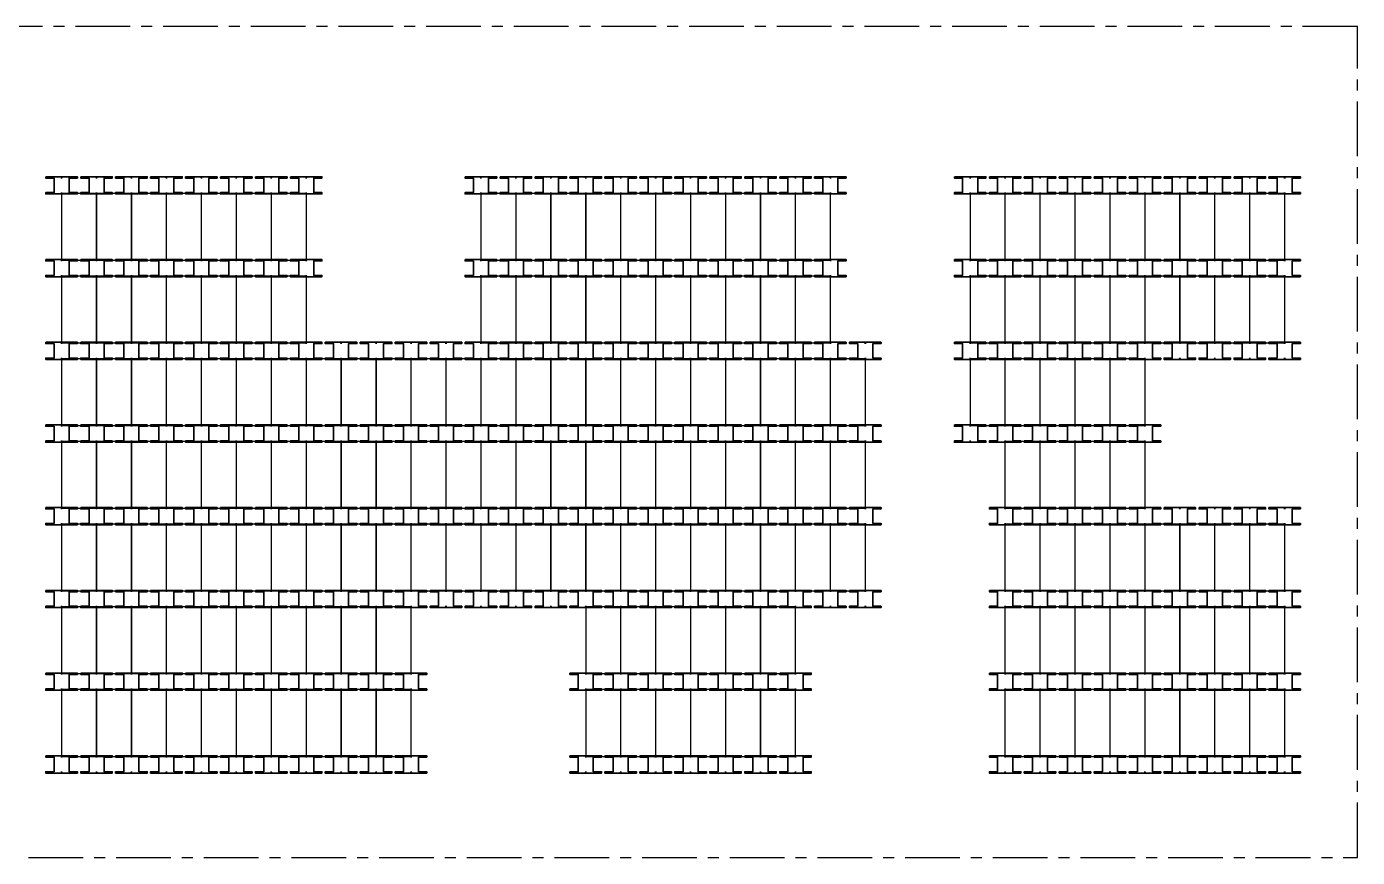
# Model space of a CAD drawing. Header units: inches. Extents: x 3525 to 7451, y 1113 to 2133.
# Drawn here: x 5933 to 7451, y 1185 to 2133 of the extents above; entities that cross this region are included whole.
import ezdxf

# ---------------------------------------------------------------- set-up
doc = ezdxf.new("R2010")
doc.units = ezdxf.units.IN
doc.header["$LTSCALE"] = 50
doc.header["$MEASUREMENT"] = 0
doc.linetypes.add('CENTER', pattern=[2, 1.25, -0.25, 0.25, -0.25])
for name, color, linetype, lineweight in [('E-PANELS', 140, 'Continuous', 30), ('E2-ECOFEET', 254, 'Continuous', 35), ('E3-ECOFEET', 254, 'Continuous', 35)]:
    doc.layers.add(name, color=color, linetype=linetype, lineweight=lineweight)
doc.layers.add('IFI PERIMETER', color=241, linetype='CENTER', plot=False)
doc.layers.get('E2-ECOFEET').off()

# ---------------------------------------------------------------- blocks, each defined once
blk = doc.blocks.new('LG 340W 5DEG')
at = {"layer": 'E-PANELS'}
blk.add_lwpolyline([(39.37, -76.88), (0, -76.88), (0, 0), (39.37, 0)], close=True, dxfattribs=at)
blk = doc.blocks.new('EF3')
at = {"layer": 'E3-ECOFEET', "color": 5}
for points in [[(0, 0), (0, -1.5), (9.4, -1.5), (9.4, -18.1), (0, -18.1), (0, -19.6), (36, -19.6), (36, -18.1), (26.6, -18.1), (26.6, -1.5), (36, -1.5), (36, 0), (0, 0)], [(8.8, -8.1), (8.9, -8.1)]]:
    blk.add_lwpolyline(points, dxfattribs=at)
at = {"layer": 'E3-ECOFEET'}
for points in [[(17.2, -1), (17.8, -1), (17.8, -0.5)], [(18.2, -0.5), (18.2, -1), (18.8, -1)], [(17.2, -18.5), (17.8, -18.5), (17.8, -19)], [(18.2, -19), (18.2, -18.5), (18.8, -18.5)]]:
    blk.add_lwpolyline(points, dxfattribs=at)

msp = doc.modelspace()

# ---------------------------------------------------------------- linework, layer by layer
at = {"layer": 'IFI PERIMETER'}
msp.add_lwpolyline([(7450.9, 2133.4), (4034.8, 2133.4), (4034.8, 1185.4), (7450.9, 1185.4)], close=True, dxfattribs=at)

# ---------------------------------------------------------------- block references
at = {"layer": 'E-PANELS'}
for p in [(5972.7, 1943.4), (6012.6, 1943.4), (6052.5, 1943.4), (6092.3, 1943.4), (6132.2, 1943.4), (6172.1, 1943.4), (6212, 1943.4), (6451.2, 1943.4), (6491, 1943.4), (6530.9, 1943.4), (6570.8, 1943.4), (6610.7, 1943.4), (6650.5, 1943.4), (6690.4, 1943.4), (6730.3, 1943.4), (6770.1, 1943.4), (6810, 1943.4), (7009.4, 1943.4), (7049.2, 1943.4), (7089.1, 1943.4), (7129, 1943.4), (7168.8, 1943.4), (7208.7, 1943.4), (7248.6, 1943.4), (7288.4, 1943.4), (7328.3, 1943.4), (5972.7, 1849.1), (6012.6, 1849.1), (6052.5, 1849.1), (6092.3, 1849.1), (6132.2, 1849.1), (6172.1, 1849.1), (6212, 1849.1), (6451.2, 1849.1), (6491, 1849.1), (6530.9, 1849.1), (6570.8, 1849.1), (6610.7, 1849.1), (6650.5, 1849.1), (6690.4, 1849.1), (6730.3, 1849.1), (6770.1, 1849.1), (6810, 1849.1), (7009.4, 1849.1), (7049.2, 1849.1), (7089.1, 1849.1), (7129, 1849.1), (7168.8, 1849.1), (7208.7, 1849.1), (7248.6, 1849.1), (7288.4, 1849.1), (7328.3, 1849.1), (5972.7, 1754.7), (6012.6, 1754.7), (6052.5, 1754.7), (6092.3, 1754.7), (6132.2, 1754.7), (6172.1, 1754.7), (6212, 1754.7), (6251.8, 1754.7), (6291.7, 1754.7), (6331.6, 1754.7), (6371.4, 1754.7), (6411.3, 1754.7), (6451.2, 1754.7), (6491, 1754.7), (6530.9, 1754.7), (6570.8, 1754.7), (6610.7, 1754.7), (6650.5, 1754.7), (6690.4, 1754.7), (6730.3, 1754.7), (6770.1, 1754.7), (6810, 1754.7), (6849.9, 1754.7), (7009.4, 1754.7), (7049.2, 1754.7), (7089.1, 1754.7), (7129, 1754.7), (7168.8, 1754.7), (5972.7, 1660.3), (6012.6, 1660.3), (6052.5, 1660.3), (6092.3, 1660.3), (6132.2, 1660.3), (6172.1, 1660.3), (6212, 1660.3), (6251.8, 1660.3), (6291.7, 1660.3), (6331.6, 1660.3), (6371.4, 1660.3), (6411.3, 1660.3), (6451.2, 1660.3), (6491, 1660.3), (6530.9, 1660.3), (6570.8, 1660.3), (6610.7, 1660.3), (6650.5, 1660.3), (6690.4, 1660.3), (6730.3, 1660.3), (6770.1, 1660.3), (6810, 1660.3), (6849.9, 1660.3), (7049.2, 1660.3), (7089.1, 1660.3), (7129, 1660.3), (7168.8, 1660.3), (5972.7, 1565.9), (6012.6, 1565.9), (6052.5, 1565.9), (6092.3, 1565.9), (6132.2, 1565.9), (6172.1, 1565.9), (6212, 1565.9), (6251.8, 1565.9), (6291.7, 1565.9), (6331.6, 1565.9), (6371.4, 1565.9), (6411.3, 1565.9), (6451.2, 1565.9), (6491, 1565.9), (6530.9, 1565.9), (6570.8, 1565.9), (6610.7, 1565.9), (6650.5, 1565.9), (6690.4, 1565.9), (6730.3, 1565.9), (6770.1, 1565.9), (6810, 1565.9), (6849.9, 1565.9), (7049.2, 1565.9), (7089.1, 1565.9), (7129, 1565.9), (7168.8, 1565.9), (7208.7, 1565.9), (7248.6, 1565.9), (7288.4, 1565.9), (7328.3, 1565.9), (5972.7, 1471.6), (6012.6, 1471.6), (6052.5, 1471.6), (6092.3, 1471.6), (6132.2, 1471.6), (6172.1, 1471.6), (6212, 1471.6), (6251.8, 1471.6), (6291.7, 1471.6), (6331.6, 1471.6), (6570.8, 1471.6), (6610.7, 1471.6), (6650.5, 1471.6), (6690.4, 1471.6), (6730.3, 1471.6), (6770.1, 1471.6), (7049.2, 1471.6), (7089.1, 1471.6), (7129, 1471.6), (7168.8, 1471.6), (7208.7, 1471.6), (7248.6, 1471.6), (7288.4, 1471.6), (7328.3, 1471.6), (5972.7, 1377.2), (6012.6, 1377.2), (6052.5, 1377.2), (6092.3, 1377.2), (6132.2, 1377.2), (6172.1, 1377.2), (6212, 1377.2), (6251.8, 1377.2), (6291.7, 1377.2), (6331.6, 1377.2), (6570.8, 1377.2), (6610.7, 1377.2), (6650.5, 1377.2), (6690.4, 1377.2), (6730.3, 1377.2), (6770.1, 1377.2), (7049.2, 1377.2), (7089.1, 1377.2), (7129, 1377.2), (7168.8, 1377.2), (7208.7, 1377.2), (7248.6, 1377.2), (7288.4, 1377.2), (7328.3, 1377.2)]:
    msp.add_blockref('LG 340W 5DEG', p, dxfattribs=at)
at = {"layer": 'E2-ECOFEET'}
for p in [(5954.5, 1962), (5994.4, 1962), (6034.2, 1962), (6074.1, 1962), (6114, 1962), (6153.8, 1962), (6193.7, 1962), (6233.6, 1962), (6432.9, 1962), (6472.8, 1962), (6512.7, 1962), (6552.5, 1962), (6592.4, 1962), (6632.3, 1962), (6672.1, 1962), (6712, 1962), (6751.9, 1962), (6791.8, 1962), (6831.6, 1962), (6991.1, 1962), (7031, 1962), (7070.8, 1962), (7110.7, 1962), (7150.6, 1962), (7190.5, 1962), (7230.3, 1962), (7270.2, 1962), (7310.1, 1962), (7349.9, 1962), (5954.5, 1867.6), (5994.4, 1867.6), (6034.2, 1867.6), (6074.1, 1867.6), (6114, 1867.6), (6153.8, 1867.6), (6193.7, 1867.6), (6233.6, 1867.6), (6432.9, 1867.6), (6472.8, 1867.6), (6512.7, 1867.6), (6552.5, 1867.6), (6592.4, 1867.6), (6632.3, 1867.6), (6672.1, 1867.6), (6712, 1867.6), (6751.9, 1867.6), (6791.8, 1867.6), (6831.6, 1867.6), (6991.1, 1867.6), (7031, 1867.6), (7070.8, 1867.6), (7110.7, 1867.6), (7150.6, 1867.6), (7190.5, 1867.6), (7230.3, 1867.6), (7270.2, 1867.6), (7310.1, 1867.6), (7349.9, 1867.6), (5954.5, 1773.2), (5994.4, 1773.2), (6034.2, 1773.2), (6074.1, 1773.2), (6114, 1773.2), (6153.8, 1773.2), (6193.7, 1773.2), (6233.6, 1773.2), (6273.4, 1773.2), (6313.3, 1773.2), (6353.2, 1773.2), (6393.1, 1773.2), (6432.9, 1773.2), (6472.8, 1773.2), (6512.7, 1773.2), (6552.5, 1773.2), (6592.4, 1773.2), (6632.3, 1773.2), (6672.1, 1773.2), (6712, 1773.2), (6751.9, 1773.2), (6791.8, 1773.2), (6831.6, 1773.2), (6871.5, 1773.2), (6991.1, 1773.2), (7031, 1773.2), (7070.8, 1773.2), (7110.7, 1773.2), (7150.6, 1773.2), (7190.5, 1773.2), (7230.3, 1773.2), (7270.2, 1773.2), (7310.1, 1773.2), (7349.9, 1773.2), (5954.5, 1678.8), (5994.4, 1678.8), (6034.2, 1678.8), (6074.1, 1678.8), (6114, 1678.8), (6153.8, 1678.8), (6193.7, 1678.8), (6233.6, 1678.8), (6273.4, 1678.8), (6313.3, 1678.8), (6353.2, 1678.8), (6393.1, 1678.8), (6432.9, 1678.8), (6472.8, 1678.8), (6512.7, 1678.8), (6552.5, 1678.8), (6592.4, 1678.8), (6632.3, 1678.8), (6672.1, 1678.8), (6712, 1678.8), (6751.9, 1678.8), (6791.8, 1678.8), (6831.6, 1678.8), (6871.5, 1678.8), (6991.1, 1678.8), (7031, 1678.8), (7070.8, 1678.8), (7110.7, 1678.8), (7150.6, 1678.8), (7190.5, 1678.8), (5954.5, 1584.5), (5994.4, 1584.5), (6034.2, 1584.5), (6074.1, 1584.5), (6114, 1584.5), (6153.8, 1584.5), (6193.7, 1584.5), (6233.6, 1584.5), (6273.4, 1584.5), (6313.3, 1584.5), (6353.2, 1584.5), (6393.1, 1584.5), (6432.9, 1584.5), (6472.8, 1584.5), (6512.7, 1584.5), (6552.5, 1584.5), (6592.4, 1584.5), (6632.3, 1584.5), (6672.1, 1584.5), (6712, 1584.5), (6751.9, 1584.5), (6791.8, 1584.5), (6831.6, 1584.5), (6871.5, 1584.5), (7031, 1584.5), (7070.8, 1584.5), (7110.7, 1584.5), (7150.6, 1584.5), (7190.5, 1584.5), (7230.3, 1584.5), (7270.2, 1584.5), (7310.1, 1584.5), (7349.9, 1584.5), (5954.5, 1490.1), (5994.4, 1490.1), (6034.2, 1490.1), (6074.1, 1490.1), (6114, 1490.1), (6153.8, 1490.1), (6193.7, 1490.1), (6233.6, 1490.1), (6273.4, 1490.1), (6313.3, 1490.1), (6353.2, 1490.1), (6393.1, 1490.1), (6432.9, 1490.1), (6472.8, 1490.1), (6512.7, 1490.1), (6552.5, 1490.1), (6592.4, 1490.1), (6632.3, 1490.1), (6672.1, 1490.1), (6712, 1490.1), (6751.9, 1490.1), (6791.8, 1490.1), (6831.6, 1490.1), (6871.5, 1490.1), (7031, 1490.1), (7070.8, 1490.1), (7110.7, 1490.1), (7150.6, 1490.1), (7190.5, 1490.1), (7230.3, 1490.1), (7270.2, 1490.1), (7310.1, 1490.1), (7349.9, 1490.1), (5954.5, 1395.7), (5994.4, 1395.7), (6034.2, 1395.7), (6074.1, 1395.7), (6114, 1395.7), (6153.8, 1395.7), (6193.7, 1395.7), (6233.6, 1395.7), (6273.4, 1395.7), (6313.3, 1395.7), (6353.2, 1395.7), (6552.5, 1395.7), (6592.4, 1395.7), (6632.3, 1395.7), (6672.1, 1395.7), (6712, 1395.7), (6751.9, 1395.7), (6791.8, 1395.7), (7031, 1395.7), (7070.8, 1395.7), (7110.7, 1395.7), (7150.6, 1395.7), (7190.5, 1395.7), (7230.3, 1395.7), (7270.2, 1395.7), (7310.1, 1395.7), (7349.9, 1395.7), (5954.5, 1301.3), (5994.4, 1301.3), (6034.2, 1301.3), (6074.1, 1301.3), (6114, 1301.3), (6153.8, 1301.3), (6193.7, 1301.3), (6233.6, 1301.3), (6273.4, 1301.3), (6313.3, 1301.3), (6353.2, 1301.3), (6552.5, 1301.3), (6592.4, 1301.3), (6632.3, 1301.3), (6672.1, 1301.3), (6712, 1301.3), (6751.9, 1301.3), (6791.8, 1301.3), (7031, 1301.3), (7070.8, 1301.3), (7110.7, 1301.3), (7150.6, 1301.3), (7190.5, 1301.3), (7230.3, 1301.3), (7270.2, 1301.3), (7310.1, 1301.3), (7349.9, 1301.3)]:
    msp.add_blockref('EF3', p, dxfattribs=at)

doc.saveas('drawing.dxf')
